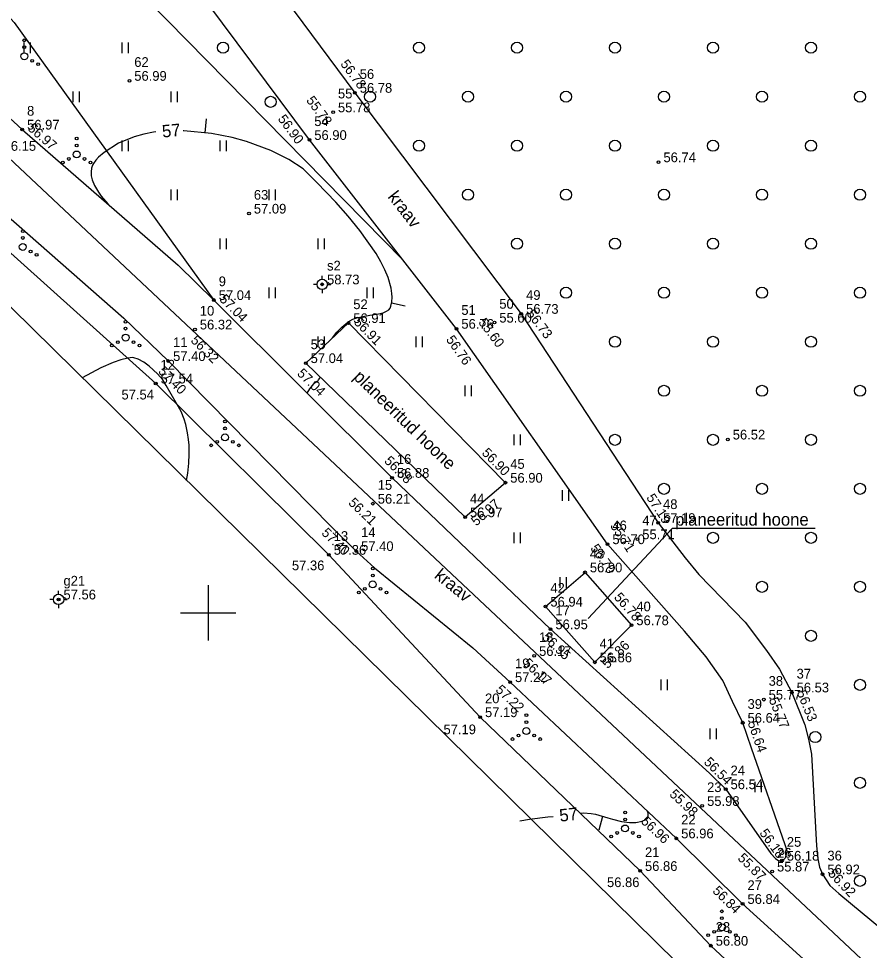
# Model space of a CAD drawing. Extents: x 579964 to 581887, y 6578034 to 6583035.
# Drawn here: x 581336.3 to 581397.7, y 6580225.6 to 6580292.9 of the extents above; entities that cross this region are included whole.
import ezdxf

# ---------------------------------------------------------------- set-up
doc = ezdxf.new("R2010")
doc.units = 0
for name, color, linetype in [('ALUSVORK', 7, 'Continuous'), ('HALJASTUS', 7, 'Continuous'), ('HOONE', 7, 'Continuous'), ('HORISONTAAL-EH2000', 7, 'Continuous'), ('KORGUS-EH2000', 7, 'Continuous'), ('MOOTKORG-EH2000', 7, 'Continuous'), ('MOOTMPUNKT', 7, 'Continuous'), ('MOOTNR', 7, 'Continuous'), ('MOOTPIIR', 7, 'Continuous'), ('PIIR', 7, 'Continuous'), ('VEEKOGU', 7, 'Continuous'), ('VORK', 7, 'Continuous')]:
    doc.layers.add(name, color=color, linetype=linetype)

msp = doc.modelspace()

# ---------------------------------------------------------------- linework, layer by layer
at = {"layer": 'ALUSVORK'}
for p, q in [((581358.227, 6580274.067), (581358.227, 6580274.317)), ((581357.852, 6580273.692), (581357.602, 6580273.692)), ((581358.227, 6580273.317), (581358.227, 6580273.067)), ((581358.602, 6580273.692), (581358.852, 6580273.692)), ((581339.204, 6580251.337), (581339.204, 6580251.587)), ((581338.829, 6580250.962), (581338.579, 6580250.962)), ((581339.204, 6580250.587), (581339.204, 6580250.337)), ((581339.579, 6580250.962), (581339.829, 6580250.962))]:
    msp.add_line(p, q, dxfattribs=at)
for centre, radius in [((581358.227, 6580273.692), 0.375), ((581358.227, 6580273.692), 0.022), ((581339.204, 6580250.962), 0.375), ((581339.204, 6580250.962), 0.022)]:
    msp.add_circle(centre, radius, dxfattribs=at)
at = {"layer": 'HALJASTUS'}
for p, q in [((581336.704, 6580291.143), (581336.704, 6580290.382)), ((581337.159, 6580291.143), (581337.159, 6580290.382)), ((581343.775, 6580291.143), (581343.775, 6580290.382)), ((581344.231, 6580291.143), (581344.231, 6580290.382)), ((581340.24, 6580287.608), (581340.24, 6580286.846)), ((581340.695, 6580287.608), (581340.695, 6580286.846)), ((581347.311, 6580287.608), (581347.311, 6580286.846)), ((581347.766, 6580287.608), (581347.766, 6580286.846)), ((581343.775, 6580284.072), (581343.775, 6580283.311)), ((581344.231, 6580284.072), (581344.231, 6580283.311)), ((581350.847, 6580284.072), (581350.847, 6580283.311)), ((581351.302, 6580284.072), (581351.302, 6580283.311)), ((581347.311, 6580280.536), (581347.311, 6580279.775)), ((581347.766, 6580280.536), (581347.766, 6580279.775)), ((581354.382, 6580280.536), (581354.382, 6580279.775)), ((581354.837, 6580280.536), (581354.837, 6580279.775)), ((581350.847, 6580277.001), (581350.847, 6580276.24)), ((581351.302, 6580277.001), (581351.302, 6580276.24)), ((581357.918, 6580277.001), (581357.918, 6580276.24)), ((581358.373, 6580277.001), (581358.373, 6580276.24)), ((581354.382, 6580273.465), (581354.382, 6580272.704)), ((581354.837, 6580273.465), (581354.837, 6580272.704)), ((581361.453, 6580273.465), (581361.453, 6580272.704)), ((581361.908, 6580273.465), (581361.908, 6580272.704)), ((581357.918, 6580269.93), (581357.918, 6580269.169)), ((581358.373, 6580269.93), (581358.373, 6580269.169)), ((581364.989, 6580269.93), (581364.989, 6580269.169)), ((581365.444, 6580269.93), (581365.444, 6580269.169)), ((581368.524, 6580266.394), (581368.524, 6580265.633)), ((581368.979, 6580266.394), (581368.979, 6580265.633)), ((581372.06, 6580262.859), (581372.06, 6580262.098)), ((581372.515, 6580262.859), (581372.515, 6580262.098)), ((581375.538, 6580258.839), (581375.538, 6580258.078)), ((581375.993, 6580258.839), (581375.993, 6580258.078)), ((581372.06, 6580255.788), (581372.06, 6580255.027)), ((581372.515, 6580255.788), (581372.515, 6580255.027)), ((581375.373, 6580252.561), (581375.373, 6580251.8)), ((581375.828, 6580252.561), (581375.828, 6580251.8)), ((581382.666, 6580245.181), (581382.666, 6580244.42)), ((581383.121, 6580245.181), (581383.121, 6580244.42)), ((581386.202, 6580241.646), (581386.202, 6580240.884)), ((581386.657, 6580241.646), (581386.657, 6580240.884)), ((581389.46, 6580237.81), (581389.46, 6580237.049)), ((581389.915, 6580237.81), (581389.915, 6580237.049))]:
    msp.add_line(p, q, dxfattribs=at)
for points in [[(581329.624, 6580306.794), (581332.966, 6580304.761), (581336.624, 6580302.159), (581339.76, 6580299.778), (581342.814, 6580297.078), (581364.051, 6580275.455)], [(581333.451, 6580295.389), (581335.999, 6580292.586), (581350.409, 6580272.561)], [(581319.167, 6580292.537), (581330.752, 6580280.417), (581346.209, 6580266.543), (581358.708, 6580254.185), (581369.627, 6580242.473), (581381.172, 6580231.375), (581386.277, 6580225.982), (581414.291, 6580199.941)]]:
    msp.add_lwpolyline(points, dxfattribs=at)
for centre, radius in [((581336.725, 6580291.296), 0.1), ((581336.725, 6580290.796), 0.1), ((581351.074, 6580290.762), 0.4), ((581365.216, 6580290.762), 0.4), ((581372.287, 6580290.762), 0.4), ((581379.358, 6580290.762), 0.4), ((581386.429, 6580290.762), 0.4), ((581393.5, 6580290.762), 0.4), ((581336.725, 6580290.146), 0.25), ((581337.29, 6580289.821), 0.1), ((581337.725, 6580289.571), 0.1), ((581361.681, 6580287.227), 0.4), ((581368.752, 6580287.227), 0.4), ((581375.823, 6580287.227), 0.4), ((581382.894, 6580287.227), 0.4), ((581389.965, 6580287.227), 0.4), ((581397.036, 6580287.227), 0.4), ((581354.504, 6580286.859), 0.4), ((581340.506, 6580284.212), 0.1), ((581365.216, 6580283.691), 0.4), ((581372.287, 6580283.691), 0.4), ((581379.358, 6580283.691), 0.4), ((581386.429, 6580283.691), 0.4), ((581393.5, 6580283.691), 0.4), ((581340.506, 6580283.062), 0.25), ((581340.506, 6580283.712), 0.1), ((581339.941, 6580282.737), 0.1), ((581341.071, 6580282.737), 0.1), ((581339.506, 6580282.487), 0.1), ((581341.506, 6580282.487), 0.1), ((581368.752, 6580280.156), 0.4), ((581375.823, 6580280.156), 0.4), ((581382.894, 6580280.156), 0.4), ((581389.965, 6580280.156), 0.4), ((581397.036, 6580280.156), 0.4), ((581336.617, 6580277.539), 0.1), ((581336.617, 6580276.389), 0.25), ((581336.617, 6580277.039), 0.1), ((581372.287, 6580276.62), 0.4), ((581379.358, 6580276.62), 0.4), ((581386.429, 6580276.62), 0.4), ((581393.5, 6580276.62), 0.4), ((581337.182, 6580276.064), 0.1), ((581337.617, 6580275.814), 0.1), ((581375.823, 6580273.085), 0.4), ((581382.894, 6580273.085), 0.4), ((581389.965, 6580273.085), 0.4), ((581397.036, 6580273.085), 0.4), ((581344.036, 6580270.998), 0.1), ((581344.036, 6580270.498), 0.1), ((581344.036, 6580269.848), 0.25), ((581379.358, 6580269.549), 0.4), ((581386.429, 6580269.549), 0.4), ((581393.5, 6580269.549), 0.4), ((581343.036, 6580269.273), 0.1), ((581343.471, 6580269.523), 0.1), ((581344.601, 6580269.523), 0.1), ((581345.036, 6580269.273), 0.1), ((581382.894, 6580266.014), 0.4), ((581389.965, 6580266.014), 0.4), ((581397.036, 6580266.014), 0.4), ((581351.212, 6580263.803), 0.1), ((581351.212, 6580263.303), 0.1), ((581351.212, 6580262.653), 0.25), ((581379.358, 6580262.478), 0.4), ((581386.429, 6580262.478), 0.4), ((581393.5, 6580262.478), 0.4), ((581350.212, 6580262.078), 0.1), ((581350.647, 6580262.328), 0.1), ((581351.777, 6580262.328), 0.1), ((581352.212, 6580262.078), 0.1), ((581382.894, 6580258.943), 0.4), ((581389.965, 6580258.943), 0.4), ((581397.036, 6580258.943), 0.4), ((581386.429, 6580255.407), 0.4), ((581393.5, 6580255.407), 0.4), ((581361.873, 6580253.195), 0.1), ((581361.873, 6580252.695), 0.1), ((581361.308, 6580251.72), 0.1), ((581361.873, 6580252.045), 0.25), ((581362.438, 6580251.72), 0.1), ((581389.965, 6580251.872), 0.4), ((581397.036, 6580251.872), 0.4), ((581360.873, 6580251.47), 0.1), ((581362.873, 6580251.47), 0.1), ((581393.5, 6580248.336), 0.4), ((581397.036, 6580244.8), 0.4), ((581372.962, 6580242.615), 0.1), ((581372.962, 6580241.465), 0.25), ((581372.962, 6580242.115), 0.1), ((581371.962, 6580240.89), 0.1), ((581372.397, 6580241.14), 0.1), ((581373.527, 6580241.14), 0.1), ((581373.962, 6580240.89), 0.1), ((581393.81, 6580241.031), 0.4), ((581397.036, 6580237.729), 0.4), ((581380.088, 6580235.589), 0.1), ((581380.088, 6580235.089), 0.1), ((581379.523, 6580234.114), 0.1), ((581380.088, 6580234.439), 0.25), ((581380.653, 6580234.114), 0.1), ((581379.088, 6580233.864), 0.1), ((581381.088, 6580233.864), 0.1), ((581397.036, 6580230.658), 0.4), ((581387.077, 6580228.461), 0.1), ((581387.077, 6580227.311), 0.25), ((581387.077, 6580227.961), 0.1), ((581386.077, 6580226.736), 0.1), ((581386.512, 6580226.986), 0.1), ((581387.642, 6580226.986), 0.1), ((581388.077, 6580226.736), 0.1)]:
    msp.add_circle(centre, radius, dxfattribs=at)
at = {"layer": 'HOONE'}
for p, q in [((581368.543, 6580256.891), (581357.042, 6580268.014)), ((581377.195, 6580252.915), (581380.549, 6580249.104))]:
    msp.add_line(p, q, dxfattribs=at)
for points in [[(581357.042, 6580268.014), (581360.118, 6580270.904), (581371.448, 6580259.385), (581368.543, 6580256.891)], [(581393.794, 6580256.068), (581383.481, 6580256.068), (581377.415, 6580249.585)], [(581380.549, 6580249.104), (581377.896, 6580246.426), (581374.344, 6580250.445), (581377.195, 6580252.915)]]:
    msp.add_lwpolyline(points, dxfattribs=at)
at = {"layer": 'HORISONTAAL-EH2000'}
for p, q in [((581349.856, 6580285.621), (581349.763, 6580284.625)), ((581364.213, 6580272.13), (581363.234, 6580272.335)), ((581378.214, 6580234.352), (581378.479, 6580235.317))]:
    msp.add_line(p, q, dxfattribs=at)
for points in [[(581346.217, 6580284.684), (581346.048, 6580284.668), (581345.344, 6580284.531), (581344.664, 6580284.341), (581343.526, 6580283.866), (581342.483, 6580283.2), (581342.09, 6580282.866), (581341.892, 6580282.662), (581341.718, 6580282.411), (581341.653, 6580282.279), (581341.582, 6580282.063), (581341.548, 6580281.813), (581341.563, 6580281.519), (581341.625, 6580281.239), (581341.786, 6580280.833), (581342.08, 6580280.331), (581342.273, 6580280.062), (581342.744, 6580279.5)], [(581358.975, 6580269.83), (581359.292, 6580270.233), (581359.649, 6580270.6), (581359.926, 6580270.847), (581360.218, 6580271.069), (581360.432, 6580271.176), (581360.735, 6580271.28), (581361.051, 6580271.356), (581361.661, 6580271.46), (581362.298, 6580271.565), (581362.625, 6580271.646), (581362.879, 6580271.748), (581363.024, 6580271.844), (581363.129, 6580271.966), (581363.188, 6580272.112), (581363.254, 6580272.427), (581363.275, 6580272.763), (581363.264, 6580273.023), (581363.205, 6580273.425), (581362.984, 6580274.187), (581362.756, 6580274.735), (581362.463, 6580275.314), (581362.111, 6580275.917), (581360.951, 6580277.569), (581360.112, 6580278.599), (581359.215, 6580279.614), (581357.843, 6580281.047), (581356.847, 6580282.014), (581355.83, 6580282.705), (581354.521, 6580283.346), (581352.772, 6580284), (581351.74, 6580284.286), (581350.244, 6580284.58), (581348.236, 6580284.768), (581348.198, 6580284.768)], [(581348.443, 6580259.548), (581348.528, 6580260.07), (581348.606, 6580260.802), (581348.634, 6580261.443), (581348.617, 6580262.09), (581348.582, 6580262.491), (581348.51, 6580262.982), (581348.376, 6580263.572), (581348.256, 6580263.965), (581348.041, 6580264.51), (581347.332, 6580265.77), (581346.969, 6580266.399), (581346.724, 6580266.798), (581346.341, 6580267.231), (581345.748, 6580267.795), (581345.353, 6580268.084), (581344.936, 6580268.297), (581344.637, 6580268.386), (581344.539, 6580268.404), (581344.207, 6580268.377), (581343.694, 6580268.25), (581343.14, 6580268.061), (581342.249, 6580267.67), (581340.905, 6580266.959)], [(581357.135, 6580265.853), (581357.346, 6580266.149), (581357.614, 6580266.526), (581357.712, 6580266.664), (581357.862, 6580266.714), (581357.93, 6580266.752), (581357.968, 6580266.794), (581358.05, 6580266.928), (581358.089, 6580267.002)], [(581376.864, 6580235.539), (581377.092, 6580235.559), (581377.639, 6580235.52), (581377.956, 6580235.46), (581378.84, 6580235.218), (581379.185, 6580235.114), (581379.822, 6580234.951), (581380.414, 6580234.87), (581380.681, 6580234.867), (581380.859, 6580234.88), (581381.315, 6580234.975), (581381.575, 6580235.075), (581381.718, 6580235.208), (581381.763, 6580235.374), (581381.754, 6580235.55), (581381.715, 6580235.673)], [(581372.483, 6580235), (581373.196, 6580235.114), (581374.504, 6580235.268), (581374.896, 6580235.314)]]:
    msp.add_lwpolyline(points, dxfattribs=at)
at = {"layer": 'KORGUS-EH2000'}
for centre in [(581344.313, 6580288.379), (581360.587, 6580287.515), (581359.014, 6580286.106), (581336.576, 6580284.861), (581357.305, 6580284.111), (581382.505, 6580282.504), (581352.944, 6580278.8), (581350.409, 6580272.561), (581372.592, 6580271.569), (581349.044, 6580270.439), (581360.118, 6580270.904), (581367.92, 6580270.491), (581370.66, 6580270.935), (581347.115, 6580268.163), (581357.042, 6580268.014), (581346.209, 6580266.543), (581387.506, 6580262.5), (581363.268, 6580259.738), (581371.448, 6580259.385), (581361.887, 6580257.87), (581368.543, 6580256.891), (581382.476, 6580256.482), (581378.821, 6580254.95), (581380.978, 6580255.308), (581360.685, 6580254.455), (581358.708, 6580254.185), (581380.549, 6580249.104), (581374.706, 6580248.813), (581373.529, 6580246.887), (581377.896, 6580246.426), (581371.791, 6580245), (581392.115, 6580244.257), (581390.096, 6580243.734), (581369.627, 6580242.473), (581388.575, 6580242.068), (581387.348, 6580237.274), (581385.655, 6580236.066), (581383.785, 6580233.728), (581391.411, 6580232.12), (581381.172, 6580231.375), (581390.702, 6580231.335), (581394.34, 6580231.133), (581388.57, 6580228.997), (581386.277, 6580225.982)]:
    msp.add_circle(centre, 0.1, dxfattribs=at)
at = {"layer": 'MOOTMPUNKT'}
for centre in [(581344.313, 6580288.379), (581360.587, 6580287.515), (581359.014, 6580286.106), (581336.576, 6580284.861), (581357.305, 6580284.111), (581382.505, 6580282.504), (581352.944, 6580278.8), (581358.227, 6580273.692), (581350.409, 6580272.561), (581372.592, 6580271.569), (581349.044, 6580270.439), (581360.118, 6580270.904), (581367.92, 6580270.491), (581370.66, 6580270.935), (581347.115, 6580268.163), (581357.042, 6580268.014), (581346.209, 6580266.543), (581387.506, 6580262.5), (581363.268, 6580259.738), (581371.448, 6580259.385), (581361.887, 6580257.87), (581368.543, 6580256.891), (581382.476, 6580256.482), (581378.821, 6580254.95), (581380.978, 6580255.308), (581360.685, 6580254.455), (581358.708, 6580254.185), (581377.195, 6580252.915), (581339.204, 6580250.962), (581374.344, 6580250.445), (581380.549, 6580249.104), (581374.706, 6580248.813), (581373.529, 6580246.887), (581377.896, 6580246.426), (581371.791, 6580245), (581392.115, 6580244.257), (581390.096, 6580243.734), (581369.627, 6580242.473), (581388.575, 6580242.068), (581387.348, 6580237.274), (581385.655, 6580236.066), (581383.785, 6580233.728), (581391.411, 6580232.12), (581381.172, 6580231.375), (581390.702, 6580231.335), (581394.34, 6580231.133), (581388.57, 6580228.997), (581386.277, 6580225.982)]:
    msp.add_circle(centre, 0.1, dxfattribs=at)
at = {"layer": 'MOOTPIIR'}
msp.add_lwpolyline([(581317.805, 6580289.669), (581412.286, 6580196.781)], dxfattribs=at)
at = {"layer": 'PIIR'}
for points in [[(581414.31, 6580208.9), (581324.4, 6580293.33), (581326.81, 6580295.14), (581442.02, 6580381.78), (581482.37, 6580348.93), (581415.61, 6580211.73)], [(581364.61, 6579958.71), (581163.45, 6580140.43), (581113.4, 6580186.7), (581152.8, 6580207.64), (581195.47, 6580232.45), (581250.12, 6580263.09), (581267.62, 6580273.18), (581280.29, 6580281.63), (581289.59, 6580289.56), (581298.13, 6580299.2), (581302.38, 6580305.52), (581308.76, 6580311.29), (581326.81, 6580295.14), (581324.4, 6580293.33), (581414.31, 6580208.9), (581488.83, 6580137.67), (581487.45, 6580135.96), (581367.23, 6579962.19)]]:
    msp.add_lwpolyline(points, close=True, dxfattribs=at)
at = {"layer": 'VEEKOGU'}
for points in [[(581350.574, 6580300.987), (581360.587, 6580287.515), (581372.592, 6580271.569), (581382.476, 6580256.482), (581384.425, 6580253.956), (581385.413, 6580252.756), (581388.757, 6580249.327), (581390.302, 6580247.276), (581391.237, 6580245.941), (581392.115, 6580244.257), (581393.067, 6580241.904), (581393.335, 6580240.886), (581393.537, 6580239.797), (581393.901, 6580233.175), (581393.989, 6580232.257), (581394.122, 6580231.649), (581394.34, 6580231.133), (581394.854, 6580230.334), (581395.506, 6580229.749), (581405.195, 6580221.733)], [(581323.103, 6580297.244), (581336.576, 6580284.861), (581347.836, 6580275.076), (581350.409, 6580272.561), (581363.268, 6580259.738), (581374.706, 6580248.813), (581386.19, 6580238.419), (581387.348, 6580237.274), (581390.599, 6580232.621), (581390.939, 6580232.269), (581391.185, 6580232.115), (581391.411, 6580232.12), (581391.554, 6580232.2), (581391.636, 6580232.291), (581391.687, 6580232.4), (581391.745, 6580232.612), (581391.778, 6580232.809), (581391.743, 6580232.973), (581391.65, 6580233.256), (581389.21, 6580240.222), (581388.575, 6580242.068), (581387.846, 6580243.608), (581387.131, 6580245.119), (581385.934, 6580246.829), (581384.376, 6580248.664), (581378.821, 6580254.95), (581367.92, 6580270.491), (581357.305, 6580284.111), (581346.881, 6580298.134)], [(581319.723, 6580293.243), (581332.357, 6580281.386), (581343.915, 6580271.249), (581347.115, 6580268.163), (581358.895, 6580256.201), (581360.685, 6580254.455), (581362.004, 6580253.246), (581369.098, 6580247.474), (581371.791, 6580245), (581383.785, 6580233.728), (581388.57, 6580228.997), (581398.895, 6580219.635), (581417.184, 6580203.052)]]:
    msp.add_lwpolyline(points, dxfattribs=at)
at = {"layer": 'VORK'}
for p, q in [((581350, 6580252), (581350, 6580248)), ((581348, 6580250), (581352, 6580250))]:
    msp.add_line(p, q, dxfattribs=at)

# ---------------------------------------------------------------- texts
at = {"layer": 'HOONE'}
msp.add_text('planeeritud hoone', height=0.9, rotation=315.9572, dxfattribs=at).set_placement((581360.422, 6580266.939))
msp.add_text('planeeritud hoone', height=0.9, dxfattribs=at).set_placement((581383.702, 6580256.284))
at = {"layer": 'HORISONTAAL-EH2000'}
for rotation, p in [(5.40686, (581346.707, 6580284.278)), (6.71501, (581375.396, 6580234.92))]:
    msp.add_text('57', height=0.9, rotation=rotation, dxfattribs=at).set_placement(p)
at = {"layer": 'KORGUS-EH2000'}
for s, rotation, p in [('56.78', 306.6214, (581359.505, 6580289.586)), ('55.78', 306.62528, (581357.04, 6580286.957)), ('56.90', 306.62528, (581354.989, 6580285.619)), ('56.97', 319.00815, (581336.926, 6580284.861)), ('57.04', 315.08031, (581350.759, 6580272.561)), ('56.73', 306.97439, (581372.942, 6580271.569)), ('56.91', 314.52608, (581360.468, 6580270.904)), ('55.60', 306.97439, (581369.463, 6580270.935)), ('56.32', 315.08031, (581348.689, 6580269.597)), ('56.76', 305.04716, (581367.134, 6580269.707)), ('57.40', 314.56178, (581346.349, 6580267.36)), ('57.04', 315.9572, (581356.366, 6580267.2)), ('56.90', 314.52608, (581369.7, 6580261.484)), ('56.88', 315.08031, (581362.659, 6580260.9)), ('57.19', 303.23015, (581381.59, 6580258.306)), ('56.21', 316.31412, (581360.066, 6580257.87)), ('56.97', 40.64674, (581369.343, 6580256.22)), ('55.71', 303.23015, (581378.978, 6580256.268)), ('57.40', 315.70646, (581358.126, 6580255.703)), ('56.70', 305.04716, (581377.546, 6580254.656)), ('56.78', 311.35049, (581379.243, 6580251.085)), ('56.95', 316.31412, (581374.047, 6580248.16)), ('56.86', 45.26869, (581378.828, 6580245.922)), ('56.17', 317.42468, (581372.665, 6580246.28)), ('57.22', 316.77746, (581370.692, 6580244.373)), ('56.53', 292.03919, (581392.465, 6580244.257)), ('55.77', 292.03919, (581390.446, 6580243.734)), ('56.64', 288.99115, (581388.925, 6580242.068)), ('56.54', 315.35262, (581385.729, 6580239.166)), ('55.98', 316.77746, (581383.241, 6580236.838)), ('56.96', 316.77746, (581381.182, 6580234.885)), ('56.18', 305.68264, (581389.754, 6580234.108)), ('55.87', 315.32513, (581388.165, 6580232.242)), ('56.92', 313.44608, (581394.69, 6580231.133)), ('56.84', 315.32513, (581386.349, 6580229.88))]:
    msp.add_text(s, height=0.7, rotation=rotation, dxfattribs=at).set_placement(p)
for s, p in [('56.99', (581344.663, 6580288.379)), ('56.74', (581382.855, 6580282.504)), ('57.09', (581353.294, 6580278.8)), ('57.54', (581343.739, 6580265.387)), ('56.52', (581387.856, 6580262.5)), ('57.36', (581356.043, 6580253.068)), ('57.19', (581366.981, 6580241.239)), ('56.86', (581378.782, 6580230.21))]:
    msp.add_text(s, height=0.7, dxfattribs=at).set_placement(p)
at = {"layer": 'MOOTKORG-EH2000'}
for s, p in [('56.99', (581344.663, 6580288.379)), ('56.78', (581360.937, 6580287.515)), ('55.78', (581359.364, 6580286.106)), ('56.97', (581336.926, 6580284.861)), ('56.90', (581357.655, 6580284.111)), ('56.15', (581335.233, 6580283.327)), ('56.74', (581382.855, 6580282.504)), ('57.09', (581353.294, 6580278.8)), ('58.73', (581358.577, 6580273.692)), ('57.04', (581350.759, 6580272.561)), ('56.73', (581372.942, 6580271.569)), ('56.91', (581360.468, 6580270.904)), ('56.76', (581368.27, 6580270.491)), ('55.60', (581371.01, 6580270.935)), ('56.32', (581349.394, 6580270.439)), ('57.40', (581347.465, 6580268.163)), ('57.04', (581357.392, 6580268.014)), ('57.54', (581346.559, 6580266.543)), ('56.52', (581387.856, 6580262.5)), ('56.88', (581363.618, 6580259.738)), ('56.90', (581371.798, 6580259.385)), ('56.21', (581362.237, 6580257.87)), ('56.97', (581368.893, 6580256.891)), ('57.19', (581382.826, 6580256.482)), ('55.71', (581381.328, 6580255.308)), ('57.40', (581361.035, 6580254.455)), ('56.70', (581379.171, 6580254.95)), ('57.36', (581359.058, 6580254.185)), ('56.90', (581377.545, 6580252.915)), ('57.56', (581339.554, 6580250.962)), ('56.94', (581374.694, 6580250.445)), ('56.78', (581380.899, 6580249.104)), ('56.95', (581375.056, 6580248.813)), ('56.17', (581373.879, 6580246.887)), ('56.86', (581378.246, 6580246.426)), ('57.22', (581372.141, 6580245)), ('56.53', (581392.465, 6580244.257)), ('55.77', (581390.446, 6580243.734)), ('57.19', (581369.977, 6580242.473)), ('56.64', (581388.925, 6580242.068)), ('56.54', (581387.698, 6580237.274)), ('55.98', (581386.005, 6580236.066)), ('56.96', (581384.135, 6580233.728)), ('56.18', (581391.761, 6580232.12)), ('56.86', (581381.522, 6580231.375)), ('55.87', (581391.052, 6580231.335)), ('56.92', (581394.69, 6580231.133)), ('56.84', (581388.92, 6580228.997)), ('56.80', (581386.627, 6580225.982))]:
    msp.add_text(s, height=0.7, dxfattribs=at).set_placement(p)
at = {"layer": 'MOOTNR'}
for s, p in [('62', (581344.663, 6580289.379)), ('56', (581360.937, 6580288.515)), ('55', (581359.364, 6580287.106)), ('8', (581336.926, 6580285.861)), ('54', (581357.655, 6580285.111)), ('63', (581353.294, 6580279.8)), ('s2', (581358.577, 6580274.692)), ('9', (581350.759, 6580273.561)), ('49', (581372.942, 6580272.569)), ('52', (581360.468, 6580271.904)), ('50', (581371.01, 6580271.935)), ('10', (581349.394, 6580271.439)), ('51', (581368.27, 6580271.491)), ('11', (581347.465, 6580269.163)), ('53', (581357.392, 6580269.014)), ('12', (581346.559, 6580267.543)), ('16', (581363.618, 6580260.738)), ('45', (581371.798, 6580260.385)), ('15', (581362.237, 6580258.87)), ('44', (581368.893, 6580257.891)), ('48', (581382.826, 6580257.482)), ('46', (581379.171, 6580255.95)), ('47', (581381.328, 6580256.308)), ('13', (581359.058, 6580255.185)), ('14', (581361.035, 6580255.455)), ('43', (581377.545, 6580253.915)), ('g21', (581339.554, 6580251.962)), ('42', (581374.694, 6580251.445)), ('17', (581375.056, 6580249.813)), ('40', (581380.899, 6580250.104)), ('18', (581373.879, 6580247.887)), ('41', (581378.246, 6580247.426)), ('19', (581372.141, 6580246)), ('37', (581392.465, 6580245.257)), ('38', (581390.446, 6580244.734)), ('20', (581369.977, 6580243.473)), ('39', (581388.925, 6580243.068)), ('24', (581387.698, 6580238.274)), ('23', (581386.005, 6580237.066)), ('22', (581384.135, 6580234.728)), ('25', (581391.761, 6580233.12)), ('21', (581381.522, 6580232.375)), ('26', (581391.052, 6580232.335)), ('36', (581394.69, 6580232.133)), ('27', (581388.92, 6580229.997)), ('28', (581386.627, 6580226.982))]:
    msp.add_text(s, height=0.7, dxfattribs=at).set_placement(p)
at = {"layer": 'VEEKOGU'}
for rotation, p in [(307.93173, (581362.918, 6580279.996)), (320.86634, (581366.262, 6580252.572))]:
    msp.add_text('kraav', height=0.9, rotation=rotation, dxfattribs=at).set_placement(p)

doc.saveas('drawing.dxf')
